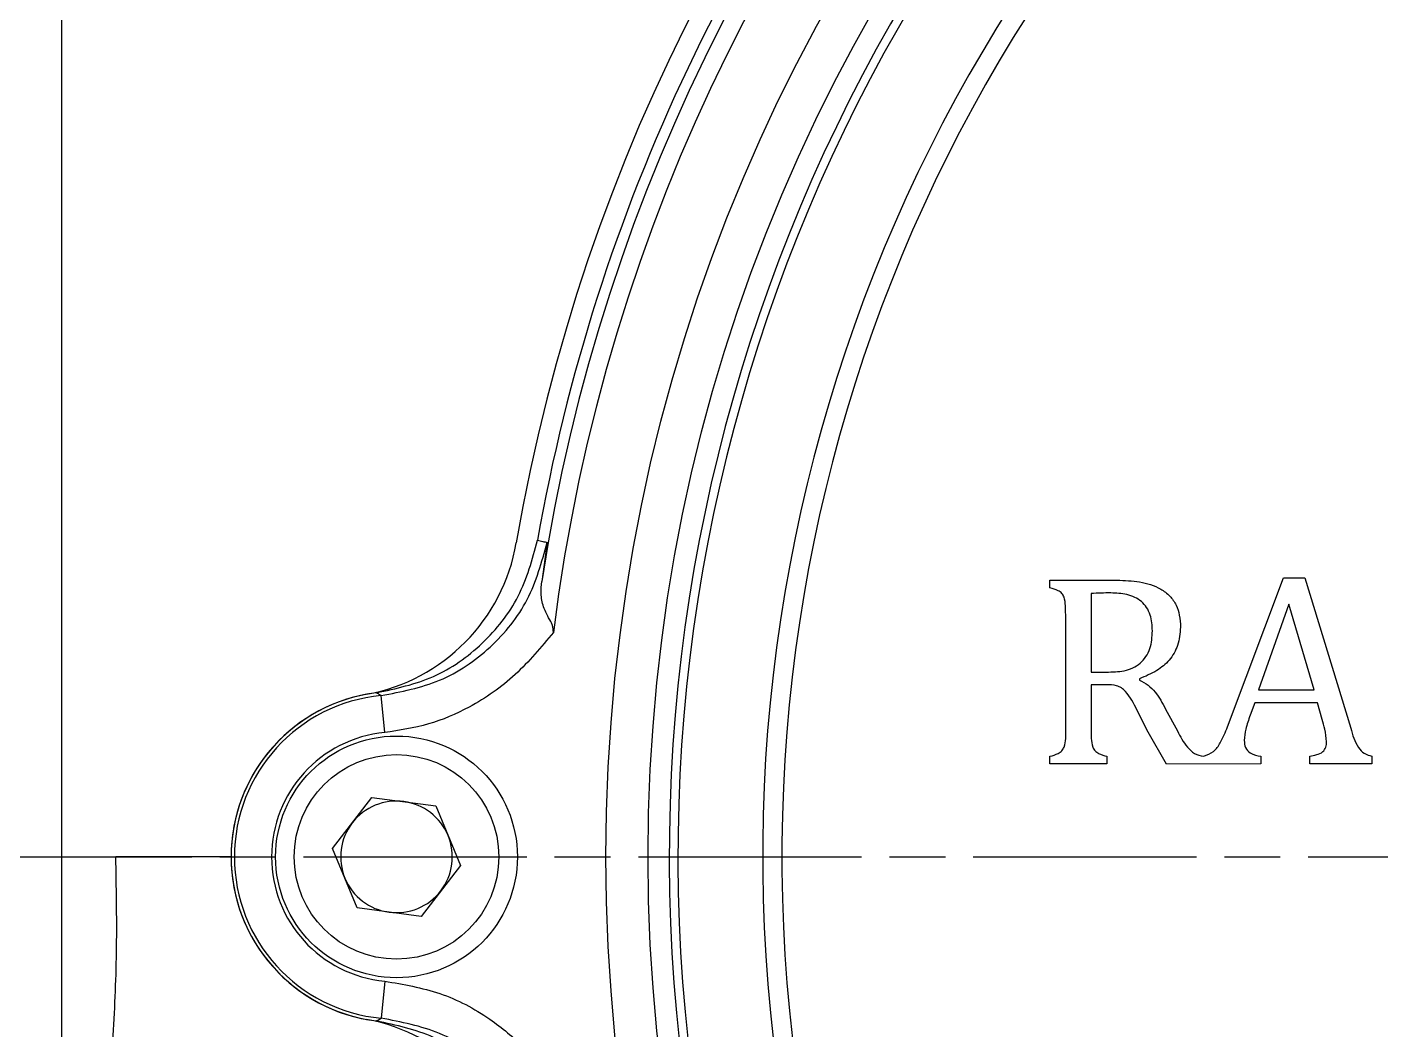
# Model space of a CAD drawing. Header units: millimetres. Extents: x 6533 to 7793, y 6972 to 7863.
# Drawn here: x 6866.6 to 6939.4, y 7242.1 to 7296 of the extents above; entities that cross this region are included whole.
import ezdxf

# ---------------------------------------------------------------- set-up
doc = ezdxf.new("R2010")
doc.units = ezdxf.units.MM
doc.linetypes.add('AM_ISO08W050', pattern=[18, 12, -1.5, 3, -1.5])
doc.layers.add('AM_7', color=4, linetype='AM_ISO08W050', lineweight=25)

msp = doc.modelspace()

# ---------------------------------------------------------------- linework, layer by layer
at = {"color": 7, "linetype": 'Continuous', "lineweight": 25}
for p, q in [((6868.469, 7309.982), (6868.469, 7219.007)), ((6894.566, 7268.278), (6894.274, 7266.183)), ((6921.59, 7265.836), (6921.59, 7266.248)), ((6921.59, 7266.248), (6925.202, 7266.248)), ((6931.134, 7258.354), (6934.152, 7266.385)), ((6934.152, 7266.385), (6935.297, 7266.385)), ((6935.297, 7266.385), (6937.758, 7258.296)), ((6923.809, 7265.534), (6923.809, 7261.308)), ((6934.435, 7264.966), (6932.804, 7260.348)), ((6935.794, 7260.348), (6934.435, 7264.966)), ((6922.437, 7258.217), (6922.437, 7264.4)), ((6923.809, 7261.308), (6924.625, 7261.308)), ((6926.4, 7260.942), (6926.4, 7260.877)), ((6923.809, 7260.622), (6923.809, 7258.221)), ((6924.6, 7260.622), (6923.809, 7260.622)), ((6932.804, 7260.348), (6935.794, 7260.348)), ((6885.837, 7258.055), (6885.649, 7260.046)), ((6932.596, 7259.662), (6932.354, 7258.985)), ((6935.964, 7259.662), (6932.596, 7259.662)), ((6936.217, 7258.762), (6935.964, 7259.662)), ((6926.878, 7258.076), (6926.268, 7259.274)), ((6927.809, 7259.321), (6928.439, 7258.14)), ((6927.852, 7256.353), (6926.878, 7258.076)), ((6921.59, 7256.369), (6921.59, 7256.781)), ((6924.655, 7256.781), (6924.655, 7256.369)), ((6932.935, 7256.781), (6932.935, 7256.369)), ((6935.567, 7256.369), (6935.567, 7256.781)), ((6938.901, 7256.781), (6938.901, 7256.369)), ((6924.655, 7256.369), (6921.59, 7256.369)), ((6932.935, 7256.369), (6927.852, 7256.353)), ((6938.901, 7256.369), (6935.567, 7256.369)), ((6883.035, 7251.824), (6885.147, 7254.571)), ((6885.147, 7254.571), (6888.581, 7254.115)), ((6888.581, 7254.115), (6889.903, 7250.914)), ((6877.579, 7251.369), (6871.382, 7251.369)), ((6884.358, 7248.623), (6883.035, 7251.824)), ((6889.903, 7250.914), (6887.792, 7248.168)), ((6887.792, 7248.168), (6884.358, 7248.623)), ((6885.837, 7244.683), (6885.649, 7242.693))]:
    msp.add_line(p, q, dxfattribs=at)
for centre, radius in [((6991.469, 7251.369), 93.74), ((6991.469, 7251.369), 91.48), ((6886.469, 7251.369), 6.5), ((6886.469, 7251.369), 5.5)]:
    msp.add_circle(centre, radius, dxfattribs=at)
for centre, radius, start, end in [((6991.469, 7251.369), 100, 99.72326, 170.27674), ((6991.469, 7251.369), 98.317, 98.66592, 171.33409), ((6991.469, 7251.369), 97.319, 97.12436, 172.87564), ((6991.469, 7251.369), 90.341, 353.64897, 186.35103), ((6991.469, 7251.369), 89.875, 353.64897, 186.35103), ((6991.469, 7251.369), 85.319, 353.33017, 186.66983), ((6991.469, 7251.369), 84.287, 353.33017, 186.66983), ((6991.469, 7251.369), 98.897, 139.09811, 170.08541), ((6883.049, 7269.947), 10, 280.43035, 350.27674), ((6886.469, 7251.369), 8.89, 96.91659, 263.08341), ((6886.469, 7251.369), 8.89, 100.43035, 259.56965), ((6886.469, 7251.369), 8.715, 95.40246, 264.59754), ((6886.469, 7251.369), 6.716, 95.40246, 264.59754), ((6886.469, 7251.369), 3, 82.44828, 142.44828), ((6886.469, 7251.369), 3, 22.44828, 82.44828), ((6886.469, 7251.369), 3, 142.44828, 202.44828), ((6886.469, 7251.369), 3, 322.44828, 22.44828), ((6886.469, 7251.369), 3, 202.44828, 262.44828), ((6886.469, 7251.369), 3, 262.44828, 322.44828), ((6883.049, 7232.791), 10, 9.72326, 79.56965)]:
    msp.add_arc(centre, radius, start, end, dxfattribs=at)
for points, knots in [([(6885.399, 7260.195), (6886.444, 7260.421), (6888.533, 7260.873), (6891.181, 7262.752), (6893.203, 7265.297), (6893.767, 7267.363), (6894.05, 7268.397)], [0, 0, 0, 0, 0.250065, 0.499446, 0.749386, 1, 1, 1, 1]), ([(6885.649, 7260.046), (6886.722, 7260.251), (6888.868, 7260.661), (6891.609, 7262.538), (6893.698, 7265.12), (6894.277, 7267.226), (6894.566, 7268.278)], [0, 0, 0, 0, 0.250047, 0.50006, 0.750307, 1, 1, 1, 1]), ([(6894.05, 7268.397), (6894.146, 7268.376), (6894.319, 7268.337), (6894.491, 7268.296), (6894.566, 7268.278)], [0, 0, 0, 0, 0.56, 1, 1, 1, 1]), ([(6894.902, 7263.439), (6894.895, 7263.567), (6894.885, 7263.759), (6894.801, 7263.945), (6894.611, 7264.276), (6894.348, 7264.785), (6894.21, 7265.501), (6894.253, 7265.963), (6894.274, 7266.182)], [0, 0, 0, 0, 0.1242574, 0.1869719, 0.1977105, 0.5021262, 0.7642666, 1, 1, 1, 1]), ([(6925.202, 7266.248), (6925.607, 7266.236), (6926.41, 7266.213), (6927.399, 7265.911), (6928.05, 7265.423), (6928.391, 7264.929), (6928.575, 7264.345), (6928.598, 7263.939), (6928.611, 7263.718)], [0, 0, 0, 0, 0.250661, 0.497944, 0.62505, 0.748503, 0.863046, 1, 1, 1, 1]), ([(6922.437, 7264.4), (6922.435, 7264.556), (6922.431, 7264.869), (6922.396, 7265.267), (6922.241, 7265.55), (6921.976, 7265.736), (6921.745, 7265.796), (6921.59, 7265.836)], [0, 0, 0, 0, 0.2497875, 0.4986891, 0.623422, 0.7479725, 1, 1, 1, 1]), ([(6924.865, 7265.562), (6924.689, 7265.561), (6924.337, 7265.561), (6923.985, 7265.543), (6923.809, 7265.534)], [0, 0, 0, 0, 0.500066, 1, 1, 1, 1]), ([(6927.101, 7263.521), (6927.083, 7263.811), (6927.056, 7264.252), (6926.809, 7264.785), (6926.52, 7265.111), (6926.152, 7265.345), (6925.599, 7265.536), (6925.157, 7265.551), (6924.865, 7265.562)], [0, 0, 0, 0, 0.248913, 0.377128, 0.499414, 0.62032, 0.749749, 1, 1, 1, 1]), ([(6894.902, 7263.439), (6894.248, 7262.653), (6892.946, 7261.089), (6890.613, 7259.448), (6888.203, 7258.419), (6886.627, 7258.177), (6885.837, 7258.055)], [0, 0, 0, 0, 0.281872, 0.560652, 0.77966, 1, 1, 1, 1]), ([(6924.625, 7261.308), (6924.947, 7261.312), (6925.431, 7261.318), (6926.046, 7261.513), (6926.449, 7261.772), (6926.768, 7262.132), (6927.052, 7262.713), (6927.082, 7263.2), (6927.101, 7263.521)], [0, 0, 0, 0, 0.25081, 0.377495, 0.500739, 0.621995, 0.75072, 1, 1, 1, 1]), ([(6928.611, 7263.718), (6928.58, 7263.387), (6928.522, 7262.751), (6928.046, 7261.929), (6927.31, 7261.324), (6926.722, 7261.077), (6926.4, 7260.942)], [0, 0, 0, 0, 0.2597473, 0.4988551, 0.7262382, 1, 1, 1, 1]), ([(6926.4, 7260.877), (6926.561, 7260.792), (6926.875, 7260.624), (6927.385, 7260.111), (6927.638, 7259.639), (6927.809, 7259.321)], [0, 0, 0, 0, 0.254228, 0.496443, 1, 1, 1, 1]), ([(6885.649, 7260.046), (6885.602, 7260.074), (6885.52, 7260.125), (6885.436, 7260.173), (6885.399, 7260.195)], [0, 0, 0, 0, 0.56, 1, 1, 1, 1]), ([(6926.268, 7259.274), (6926.092, 7259.623), (6925.872, 7260.061), (6925.447, 7260.464), (6925.086, 7260.623), (6924.796, 7260.622), (6924.6, 7260.622)], [0, 0, 0, 0, 0.500463, 0.628032, 0.749537, 1, 1, 1, 1]), ([(6932.354, 7258.985), (6932.264, 7258.738), (6932.103, 7258.298), (6932.058, 7257.832), (6932.039, 7257.628)], [0, 0, 0, 0, 0.560389, 1, 1, 1, 1]), ([(6936.457, 7257.555), (6936.433, 7257.784), (6936.392, 7258.194), (6936.27, 7258.588), (6936.217, 7258.762)], [0, 0, 0, 0, 0.559614, 1, 1, 1, 1]), ([(6921.59, 7256.781), (6921.744, 7256.82), (6921.975, 7256.88), (6922.242, 7257.062), (6922.472, 7257.489), (6922.452, 7257.893), (6922.437, 7258.217)], [0, 0, 0, 0, 0.2507793, 0.3764347, 0.5002315, 1, 1, 1, 1]), ([(6923.809, 7258.221), (6923.8, 7257.898), (6923.791, 7257.532), (6923.945, 7257.165), (6924.039, 7257.037), (6924.272, 7256.88), (6924.502, 7256.82), (6924.655, 7256.781)], [0, 0, 0, 0, 0.500445, 0.566527, 0.625766, 0.750322, 1, 1, 1, 1]), ([(6928.439, 7258.14), (6928.6, 7257.838), (6928.841, 7257.386), (6929.345, 7256.888), (6929.685, 7256.815), (6929.855, 7256.779)], [0, 0, 0, 0, 0.500859, 0.750056, 1, 1, 1, 1]), ([(6929.855, 7256.779), (6930.043, 7256.849), (6930.421, 7256.99), (6930.826, 7257.601), (6931.017, 7258.068), (6931.134, 7258.354)], [0, 0, 0, 0, 0.277989, 0.558369, 1, 1, 1, 1]), ([(6937.758, 7258.296), (6937.859, 7257.929), (6938, 7257.419), (6938.468, 7256.903), (6938.756, 7256.822), (6938.901, 7256.781)], [0, 0, 0, 0, 0.560642, 0.779888, 1, 1, 1, 1]), ([(6932.039, 7257.628), (6932.046, 7257.496), (6932.061, 7257.234), (6932.397, 7256.869), (6932.73, 7256.814), (6932.935, 7256.781)], [0, 0, 0, 0, 0.280881, 0.558857, 1, 1, 1, 1]), ([(6935.567, 7256.781), (6935.687, 7256.806), (6935.927, 7256.856), (6936.258, 7256.982), (6936.444, 7257.262), (6936.453, 7257.457), (6936.457, 7257.555)], [0, 0, 0, 0, 0.281196, 0.560708, 0.779652, 1, 1, 1, 1]), ([(6868.469, 7219.007), (6868.719, 7220.793), (6869.219, 7224.365), (6870.046, 7229.981), (6870.774, 7235.78), (6871.255, 7241.337), (6871.472, 7246.548), (6871.412, 7249.759), (6871.382, 7251.369)], [0, 0, 0, 0, 0.176138, 0.352282, 0.532964, 0.713604, 0.856357, 1, 1, 1, 1]), ([(6885.837, 7244.683), (6886.84, 7244.513), (6888.84, 7244.172), (6891.369, 7242.837), (6893.369, 7241.15), (6894.389, 7239.918), (6894.902, 7239.299)], [0, 0, 0, 0, 0.279913, 0.558324, 0.778133, 1, 1, 1, 1]), ([(6885.399, 7242.543), (6885.446, 7242.571), (6885.53, 7242.62), (6885.612, 7242.67), (6885.649, 7242.693)], [0, 0, 0, 0, 0.56, 1, 1, 1, 1]), ([(6894.566, 7234.46), (6894.277, 7235.512), (6893.698, 7237.619), (6891.609, 7240.201), (6888.868, 7242.077), (6886.722, 7242.487), (6885.649, 7242.693)], [0, 0, 0, 0, 0.249693, 0.49994, 0.749953, 1, 1, 1, 1]), ([(6894.05, 7234.341), (6893.769, 7235.373), (6893.207, 7237.435), (6891.189, 7239.979), (6888.539, 7241.861), (6886.446, 7242.316), (6885.399, 7242.543)], [0, 0, 0, 0, 0.250047, 0.499449, 0.749396, 1, 1, 1, 1])]:
    msp.add_open_spline(points, degree=3, knots=knots, dxfattribs=at)
at = {"layer": 'AM_7'}
msp.add_line((6809.469, 7251.369), (7177.469, 7251.369), dxfattribs=at)

doc.saveas('drawing.dxf')
